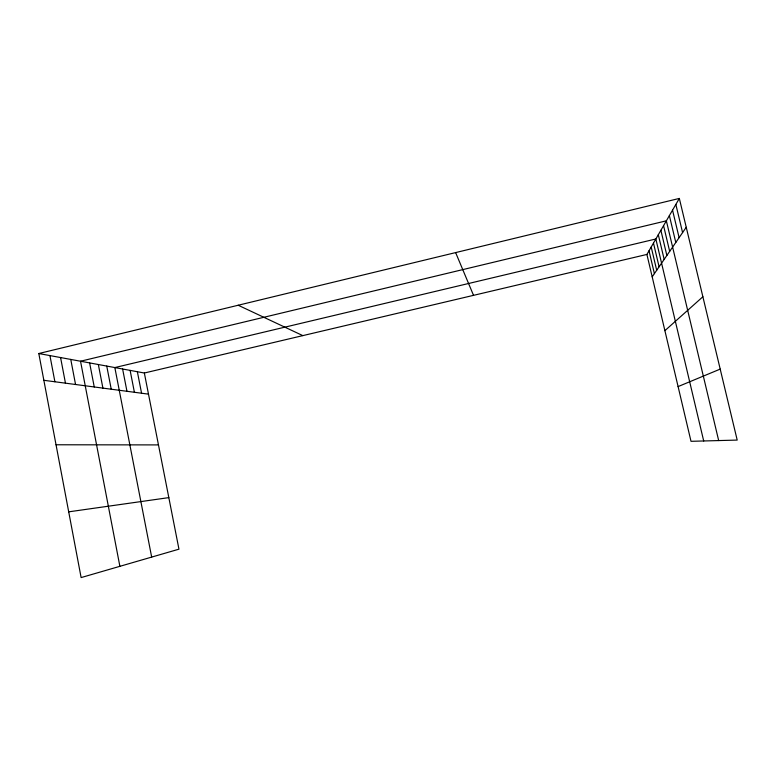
<?xml version="1.0" encoding="UTF-8"?>
<svg xmlns="http://www.w3.org/2000/svg" width="776" height="776" viewBox="0 0 776 776"><rect width="100%" height="100%" fill="white"/><g stroke="black" fill="none" stroke-linecap="round" stroke-linejoin="round"><path stroke-width="1.16" d="M679.33 198.423L737.2 440.079L691.009 441.311L646.903 254.441L679.33 198.423L38.8 353.526L81.121 577.577L178.955 549.175L144.346 373.014L38.8 353.526M652.189 276.838L686.236 227.271M664.896 330.663L702.881 296.752M678.098 386.584L720.206 369.104M144.346 373.014L646.903 254.441M68.705 511.84L168.819 497.62M56.037 444.774L158.469 444.91M43.863 380.308L148.488 394.14M238.203 305.24L302.834 335.62M455.628 252.588L473.535 295.346M675.847 204.427L682.589 232.596M672.54 210.15L679.107 237.66M669.378 215.612L675.789 242.49M718.683 440.574L666.361 220.821L80.529 361.228L119.882 566.325M663.567 225.661L669.678 251.375M660.88 230.288L666.865 255.469M658.31 234.73L664.169 259.397M703.706 440.972L655.846 238.989L114.838 367.572L151.669 557.1M653.479 243.082L659.086 266.789M651.2 247.02L656.7 270.271M649.008 250.803L654.401 273.618M137.362 371.723L141.571 393.228M130.125 370.394L134.403 392.278M122.618 369.007L126.963 391.298M106.748 366.078L111.24 389.222M98.348 364.526L102.907 388.116M89.618 362.906L94.245 386.972M70.761 359.424L75.553 384.498M60.577 357.542L65.456 383.169M49.936 355.583L54.902 381.773"/></g></svg>
